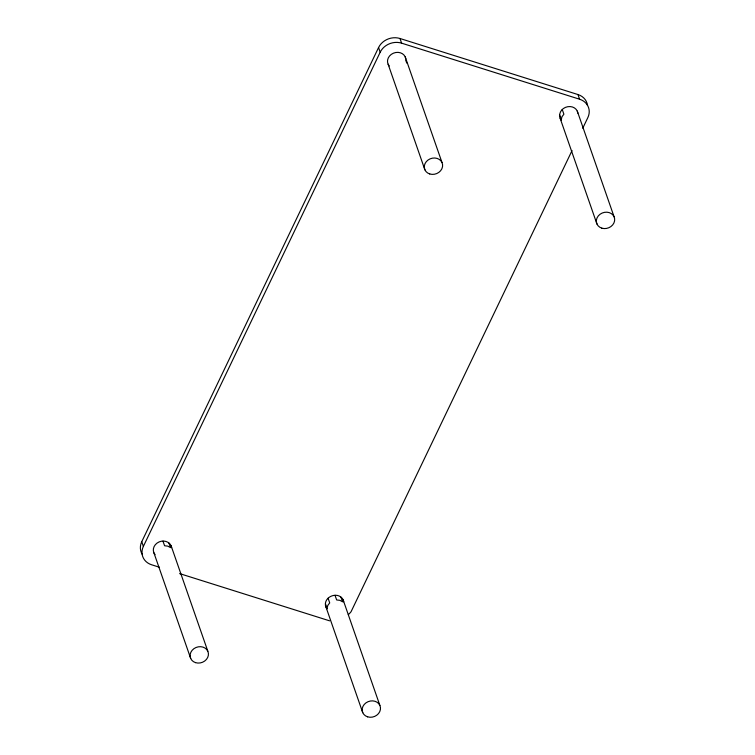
<?xml version="1.0" encoding="UTF-8"?>
<svg xmlns="http://www.w3.org/2000/svg" width="755" height="755" viewBox="0 0 755 755"><rect width="100%" height="100%" fill="white"/><g stroke="black" fill="none" stroke-linecap="round" stroke-linejoin="round"><path stroke-width="1.13" d="M142.336 554.434A16.45 14.241 -19.2 0 1 141.751 541.722L378.566 47.546A16.45 14.241 -19.2 0 1 399.98 38.496L577.962 94.554A16.45 14.241 -19.2 0 1 587.522 105.464M159.465 567.25L151.623 564.778A16.45 14.241 -19.2 0 1 143.374 546.384L380.19 52.208A16.45 14.241 -19.2 0 1 401.603 43.158L579.585 99.216A16.45 14.241 -19.2 0 1 587.843 117.61L582.747 128.237M572.054 150.556L351.028 611.786A22.206 19.234 -19.2 0 1 348.3 614.636M179.614 573.592L329.614 620.837M577.849 113.156A9.305 8.06 -19.2 0 0 563.324 108.578C559.653 111.079 558.2 116.647 561.305 120.158M207.842 651.254L171.055 545.62C169.394 542.099 165.203 540.552 161.513 541.193A9.305 8.06 -19.2 0 0 155.068 554.642M577.962 94.554L579.585 99.216M577.292 111.127L614.079 216.761M562.267 109.56L563.891 114.213L561.956 116.77L561.258 119.705L559.634 115.043M560.163 118.375L596.95 224.008M399.98 38.496L401.603 43.158M405.237 56.936L442.024 162.57M405.765 60.268L406.737 63.061M388.108 64.184L424.895 169.818M378.566 47.546L380.19 52.208M343.11 599.81L379.888 705.444M340.958 597.167L342.581 601.829L339.882 600.329L336.645 599.961L335.022 595.299M328.085 598.234L329.709 602.896L327.774 605.453L327.075 608.388L325.452 603.726M325.981 607.058L362.759 712.692M168.903 542.977L170.526 547.639L167.827 546.139L164.59 545.771L162.967 541.109M153.926 552.868L190.713 658.502M141.751 541.722L143.374 546.384M171.055 545.62L171.612 547.649M327.123 608.832A9.305 8.06 -19.2 0 1 325.414 605.029C324.593 596.733 336.522 591.901 341.958 598.026A9.305 8.06 -19.2 0 1 343.667 601.839M389.25 65.959A9.305 8.06 -19.2 0 1 393.374 53.199A9.305 8.06 -19.2 0 1 405.803 58.965M367.609 716.835A9.305 8.06 -19.2 0 0 380.454 707.473A9.305 8.06 -19.2 0 0 365.92 702.896A9.305 8.06 -19.2 0 0 367.609 716.835M601.792 228.152A9.305 8.06 -19.2 0 0 614.636 218.79A9.305 8.06 -19.2 0 0 600.102 214.212A9.305 8.06 -19.2 0 0 601.792 228.152M195.554 662.645A9.305 8.06 -19.2 0 0 208.399 653.283A9.305 8.06 -19.2 0 0 193.865 648.705A9.305 8.06 -19.2 0 0 195.554 662.645M429.737 173.961A9.305 8.06 -19.2 0 0 442.581 164.599A9.305 8.06 -19.2 0 0 428.047 160.022A9.305 8.06 -19.2 0 0 429.737 173.961"/></g></svg>
